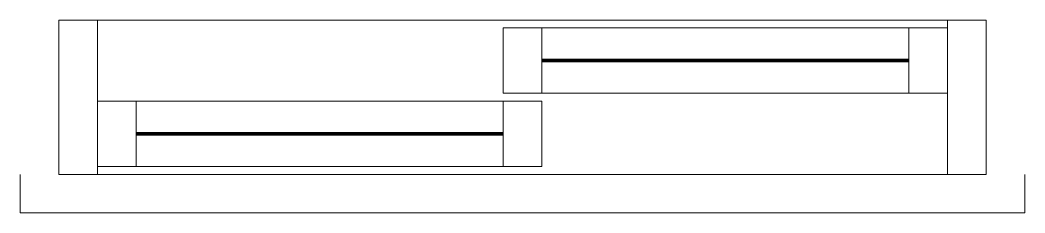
# Model space of a CAD drawing. Extents: x 26716 to 26846, y 10288 to 10313.
import ezdxf

# ---------------------------------------------------------------- set-up
doc = ezdxf.new("R2010")
doc.units = 0
doc.header["$LTSCALE"] = 75
doc.header["$MEASUREMENT"] = 0
doc.layers.get('0').update_dxf_attribs({"linetype": 'CONTINUOUS', "lineweight": 9})

msp = doc.modelspace()

# ---------------------------------------------------------------- linework, layer by layer
for points in [[(26726.05, 10313.45), (26721.05, 10313.45), (26721.05, 10293.45), (26726.05, 10293.45)], [(26836.05, 10313.45), (26726.05, 10313.45), (26726.05, 10293.45), (26836.05, 10293.45)], [(26841.05, 10313.45), (26836.05, 10313.45), (26836.05, 10293.45), (26841.05, 10293.45)], [(26836.05, 10312.45), (26778.55, 10312.45), (26778.55, 10303.95), (26836.05, 10303.95)], [(26783.55, 10312.45), (26778.55, 10312.45), (26778.55, 10303.95), (26783.55, 10303.95)], [(26836.05, 10312.45), (26831.05, 10312.45), (26831.05, 10303.95), (26836.05, 10303.95)], [(26783.55, 10302.95), (26726.05, 10302.95), (26726.05, 10294.45), (26783.55, 10294.45)], [(26731.05, 10302.95), (26726.05, 10302.95), (26726.05, 10294.45), (26731.05, 10294.45)], [(26783.55, 10302.95), (26778.55, 10302.95), (26778.55, 10294.45), (26783.55, 10294.45)]]:
    msp.add_lwpolyline(points, close=True)
at = {"const_width": 0.5}
for points in [[(26831.05, 10308.2), (26783.55, 10308.2)], [(26778.55, 10298.7), (26731.05, 10298.7)]]:
    msp.add_lwpolyline(points, dxfattribs=at)
msp.add_lwpolyline([(26716.05, 10293.45), (26716.05, 10288.45), (26846.05, 10288.45), (26846.05, 10293.45)])

doc.saveas('drawing.dxf')
